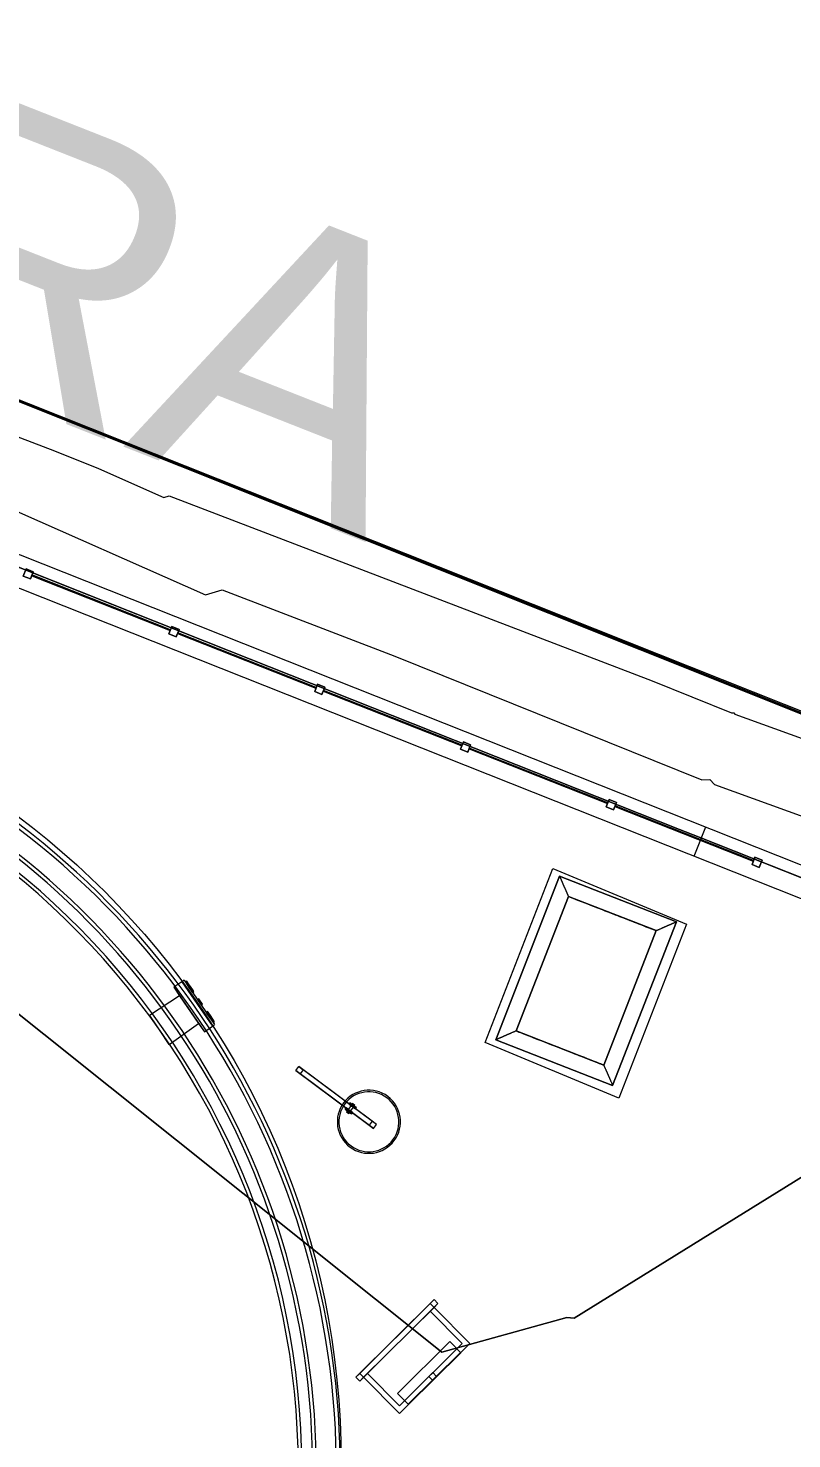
# Model space of a CAD drawing. Header units: metres. Extents: x -207 to 292, y -187 to 169.
# Drawn here: x -16.34 to -11.47, y 0.07 to 9.07 of the extents above; entities that cross this region are included whole.
import ezdxf

# ---------------------------------------------------------------- set-up
doc = ezdxf.new("R2010")
doc.units = ezdxf.units.M
for name, color, linetype, lineweight in [('A-FLOR', 7, 'Continuous', 9), ('A-GLAZ-CWMG', 7, 'Continuous', 9), ('C-TOPO', 7, 'Continuous', 9), ('C-TOPO-MAJR', 7, 'Continuous', 35), ('C-TOPO-MINR', 7, 'Continuous', 9), ('CERCO INTERIOR', 7, 'Continuous', 9), ('E-ELEC-EQPM', 7, 'Continuous', 9), ('EQUIPOS PIS', 7, 'Continuous', 9), ('P-SANR-FIXT', 7, 'Continuous', 9), ('solera', 7, 'Continuous', 35)]:
    doc.layers.add(name, color=color, linetype=linetype, lineweight=lineweight)
doc.layers.add('PR10-ARQ-PL-001-Emplazamiento-C-1_dwg', color=7, linetype='Continuous', lineweight=9, true_color=0x767676)
doc.layers.add('TEXTO', color=5, linetype='Continuous', lineweight=9, true_color=0x0000ff)
doc.styles.add('Arial', font='arial.ttf', dxfattribs={"height": 1.792988})

# ---------------------------------------------------------------- blocks, each defined once
blk = doc.blocks.new('M_Estanque-Terraza - M_Estanque-Terraza-2331352-PLANTA EMPLAZAMIENTO ACTUALIZADO')
at = {"layer": 'P-SANR-FIXT'}
for p, q in [((3.6169, -3.2808), (3.4623, -3.4409)), ((3.6169, -3.2808), (3.4623, -3.4409)), ((3.5412, -3.3623), (3.6169, -3.2808)), ((3.7793, -3.4431), (3.6169, -3.2808)), ((3.4623, -3.4409), (3.5412, -3.3623)), ((3.8256, -3.3968), (3.5855, -3.6454)), ((3.8256, -3.3968), (3.5855, -3.6454)), ((3.8256, -3.3968), (3.7793, -3.4431)), ((3.8698, -3.441), (3.8256, -3.3968)), ((3.4623, -3.4409), (3.6302, -3.5975)), ((3.7793, -3.4431), (3.6302, -3.5975)), ((3.7793, -3.4431), (3.6302, -3.5975)), ((3.8698, -3.441), (3.6313, -3.688)), ((3.8698, -3.441), (3.6313, -3.688)), ((3.634, -3.6906), (3.8725, -3.4436)), ((3.634, -3.6906), (3.8725, -3.4436)), ((3.8817, -3.4528), (3.6435, -3.6994)), ((3.8817, -3.4528), (3.6435, -3.6994)), ((3.8394, -3.4966), (3.8157, -3.5211)), ((3.8394, -3.4966), (3.8157, -3.5211)), ((3.8435, -3.4924), (3.8198, -3.5169)), ((3.8435, -3.4924), (3.8198, -3.5169)), ((3.8236, -3.5288), (3.8473, -3.5042)), ((3.8236, -3.5288), (3.8473, -3.5042)), ((3.8277, -3.5246), (3.8514, -3.5)), ((3.8277, -3.5246), (3.8514, -3.5)), ((3.8573, -3.478), (3.8434, -3.4924)), ((3.8434, -3.4924), (3.8514, -3.5)), ((3.8514, -3.5), (3.8435, -3.4924)), ((3.8514, -3.5), (3.8435, -3.4924)), ((3.8514, -3.5), (3.8653, -3.4857)), ((3.8712, -3.4636), (3.8573, -3.478)), ((3.8653, -3.4857), (3.8792, -3.4713)), ((3.8792, -3.4713), (3.8712, -3.4636)), ((3.8817, -3.4528), (3.8725, -3.4436)), ((3.6302, -3.5975), (3.5855, -3.6454)), ((3.7765, -3.5618), (3.7487, -3.5905)), ((3.7765, -3.5618), (3.7487, -3.5905)), ((3.7765, -3.5618), (3.7487, -3.5905)), ((3.7765, -3.5618), (3.7487, -3.5905)), ((3.7487, -3.5905), (3.7566, -3.5982)), ((3.7487, -3.5905), (3.7566, -3.5982)), ((3.7566, -3.5982), (3.7844, -3.5694)), ((3.7566, -3.5982), (3.7844, -3.5694)), ((3.7566, -3.5982), (3.7844, -3.5694)), ((3.7566, -3.5982), (3.7844, -3.5694)), ((3.7844, -3.5694), (3.7765, -3.5618)), ((3.7844, -3.5694), (3.7765, -3.5618)), ((3.8157, -3.5211), (3.8236, -3.5288)), ((3.8157, -3.5211), (3.8236, -3.5288)), ((3.5855, -3.6454), (3.6313, -3.688)), ((3.6678, -3.6743), (3.6539, -3.6887)), ((3.6618, -3.6963), (3.6757, -3.6819)), ((3.6817, -3.6599), (3.6678, -3.6743)), ((3.6757, -3.6819), (3.6896, -3.6675)), ((3.7054, -3.6354), (3.6817, -3.6599)), ((3.7054, -3.6354), (3.6817, -3.6599)), ((3.6896, -3.6675), (3.6817, -3.6599)), ((3.6817, -3.6599), (3.6896, -3.6676)), ((3.6817, -3.6599), (3.6896, -3.6676)), ((3.7095, -3.6311), (3.6857, -3.6557)), ((3.7095, -3.6311), (3.6857, -3.6557)), ((3.6896, -3.6676), (3.7133, -3.643)), ((3.6896, -3.6676), (3.7133, -3.643)), ((3.6937, -3.6634), (3.7174, -3.6388)), ((3.6937, -3.6634), (3.7174, -3.6388)), ((3.7174, -3.6388), (3.7095, -3.6311)), ((3.7174, -3.6388), (3.7095, -3.6311)), ((3.634, -3.6906), (3.6435, -3.6994)), ((3.6539, -3.6887), (3.6618, -3.6963))]:
    blk.add_line(p, q, dxfattribs=at)
for radius, start, end in [(4.9059, 180, 0), (4.8832, 180, 0), (5.1516, 223.86377, 0), (5.1516, 223.86377, 0), (5.1266, 223.88055, 0), (5.1266, 223.88055, 0), (4.9983, 223.96935, 0), (4.9755, 223.98556, 360)]:
    blk.add_arc((0, 0), radius, start, end, dxfattribs=at)
blk = doc.blocks.new('Circular Mullion - 5mm-2127248-PLANTA EMPLAZAMIENTO ACTUALIZADO')
at = {"layer": 'A-GLAZ-CWMG'}
for p, q in [((-107.6478, -45.3968), (-107.9974, -46.2801)), ((-107.6455, -45.3977), (-107.9951, -46.281)), ((-107.9951, -46.281), (-107.6455, -45.3977)), ((-107.9927, -46.2819), (-107.6432, -45.3986)), ((-107.6455, -45.3977), (-107.6478, -45.3968)), ((-107.6432, -45.3986), (-107.6455, -45.3977)), ((-107.9974, -46.2801), (-107.9951, -46.281)), ((-107.9951, -46.281), (-107.9927, -46.2819))]:
    blk.add_line(p, q, dxfattribs=at)
blk = doc.blocks.new('Rectangular Mullion - 50 x 50 mm-2128568-PLANTA EMPLAZAMIENTO ACTUALIZADO')
at = {"layer": 'A-GLAZ-CWMG'}
for p, q in [((0.025, 0.025), (-0.025, 0.025)), ((-0.025, 0.025), (-0.025, -0.025)), ((0.025, -0.025), (0.025, 0.025)), ((-0.025, -0.025), (0.025, -0.025))]:
    blk.add_line(p, q, dxfattribs=at)
blk = doc.blocks.new('Rectangular Mullion - 50 x 50 mm-2128569-PLANTA EMPLAZAMIENTO ACTUALIZADO')
at = {"layer": 'A-GLAZ-CWMG'}
for p, q in [((-0.025, -0.025), (-0.025, 0.025)), ((-0.025, 0.025), (0.025, 0.025)), ((0.025, 0.025), (0.025, -0.025)), ((0.025, -0.025), (-0.025, -0.025))]:
    blk.add_line(p, q, dxfattribs=at)
blk = doc.blocks.new('Quad Corner Mullion - 50x50 mm-2128574-PLANTA EMPLAZAMIENTO ACTUALIZADO')
at = {"layer": 'A-GLAZ-CWMG'}
for p, q in [((0.025, 0.025), (-0.025, 0.025)), ((-0.025, 0.025), (-0.025, -0.025)), ((0.025, -0.025), (0.025, 0.025)), ((-0.025, -0.025), (0.025, -0.025))]:
    blk.add_line(p, q, dxfattribs=at)
blk = doc.blocks.new('Quad Corner Mullion - 50x50 mm-2128575-PLANTA EMPLAZAMIENTO ACTUALIZADO')
at = {"layer": 'A-GLAZ-CWMG'}
for p, q in [((-0.025, -0.025), (-0.025, 0.025)), ((-0.025, 0.025), (0.025, 0.025)), ((0.025, 0.025), (0.025, -0.025)), ((0.025, -0.025), (-0.025, -0.025))]:
    blk.add_line(p, q, dxfattribs=at)
blk = doc.blocks.new('M_Tuberia Exterior 01 - M_Tuberia Exterior 01-2160598-PLANTA EMPLAZAMIENTO ACTUALIZADO')
at = {"layer": 'P-SANR-FIXT'}
for p, q in [((-0.0134, 0.0158), (-0.0488, 0.0158)), ((-0.0488, 0.0158), (-0.0488, -0.0158)), ((-0.0488, 0.0158), (0.5335, 0.0158)), ((-0.0134, -0.0158), (-0.0134, 0.0158)), ((0.5689, 0.0158), (-0.0134, 0.0158)), ((0.119, 0.0158), (0.119, 0.025)), ((0.119, 0.025), (0.169, 0.025)), ((0.169, 0.025), (0.119, 0.025)), ((0.119, 0.025), (0.119, 0.0158)), ((0.169, 0.0158), (0.119, 0.0158)), ((0.119, 0.0158), (0.169, 0.0158)), ((0.1347, 0.0345), (0.1347, 0.025)), ((0.1534, 0.0345), (0.1347, 0.0345)), ((0.1534, 0.0345), (0.1347, 0.0345)), ((0.1534, 0.025), (0.1347, 0.025)), ((0.1534, 0.025), (0.1347, 0.025)), ((0.1347, 0.0158), (0.1347, -0.0158)), ((0.1347, 0.0158), (0.1534, 0.0158)), ((0.1347, 0.0158), (0.1534, 0.0158)), ((0.1534, 0.025), (0.1534, 0.0345)), ((0.1534, -0.0158), (0.1534, 0.0158)), ((0.169, 0.025), (0.169, 0.0158)), ((0.169, 0.0158), (0.169, 0.025)), ((0.5335, -0.0158), (0.5335, 0.0158)), ((0.5335, 0.0158), (0.5689, 0.0158)), ((0.5689, 0.0158), (0.5689, -0.0158)), ((-0.0488, -0.0158), (-0.0134, -0.0158)), ((-0.0488, -0.0158), (0.5335, -0.0158)), ((-0.0134, -0.0158), (0.5689, -0.0158)), ((0.119, -0.0158), (0.169, -0.0158)), ((0.119, -0.025), (0.119, -0.0158)), ((0.119, -0.0158), (0.119, -0.025)), ((0.169, -0.0158), (0.119, -0.0158)), ((0.169, -0.025), (0.119, -0.025)), ((0.119, -0.025), (0.169, -0.025)), ((0.1534, -0.0158), (0.1347, -0.0158)), ((0.1534, -0.0158), (0.1347, -0.0158)), ((0.1347, -0.025), (0.1347, -0.0305)), ((0.1347, -0.025), (0.1534, -0.025)), ((0.1347, -0.025), (0.1534, -0.025)), ((0.1347, -0.0305), (0.1534, -0.0305)), ((0.1347, -0.0305), (0.1534, -0.0305)), ((0.1534, -0.0305), (0.1534, -0.025)), ((0.169, -0.0158), (0.169, -0.025)), ((0.169, -0.025), (0.169, -0.0158)), ((0.5689, -0.0158), (0.5335, -0.0158))]:
    blk.add_line(p, q, dxfattribs=at)
for radius, start, end in [(0.2013, 0, 180), (0.2013, 360, 180), (0.1913, 360, 180), (0.1913, 0, 180), (0.2013, 180, 0), (0.2013, 180, 360), (0.1913, 180, 360), (0.1913, 180, 0)]:
    blk.add_arc((0, 0), radius, start, end, dxfattribs=at)
blk = doc.blocks.new('Mod-Tablero Electrico Exterior - Mod-Tablero Electrico Exterior-2334254-PLANTA EMPLAZAMIENTO ACTUALIZADO')
at = {"layer": 'E-ELEC-EQPM'}
for p, q in [((-0.3516, -0.035), (-0.3516, 0)), ((-0.3516, 0), (-0.3166, 0)), ((-0.3516, -0.035), (-0.3516, 0)), ((-0.3516, 0), (0.3517, 0)), ((-0.3166, -0.035), (-0.3166, 0)), ((-0.3166, 0), (-0.3166, -0.035)), ((0.3167, 0), (-0.3166, 0)), ((0.3167, 0), (-0.3166, 0)), ((-0.3166, 0), (-0.3166, -0.035)), ((-0.3166, 0), (-0.3166, -0.035)), ((0.3167, 0), (-0.3166, 0)), ((0.3167, -0.035), (0.3167, 0)), ((0.3167, 0), (0.3167, -0.035)), ((0.3167, 0), (0.3167, -0.035)), ((0.3517, 0), (0.3167, 0)), ((0.3167, -0.035), (0.3167, 0)), ((0.3517, -0.035), (0.3517, 0)), ((0.3517, 0), (0.3517, -0.035)), ((-0.3166, -0.035), (-0.3516, -0.035)), ((0.3517, -0.035), (-0.3516, -0.035)), ((0.3167, -0.035), (-0.3166, -0.035)), ((-0.3166, -0.035), (0.3167, -0.035)), ((-0.3166, -0.035), (-0.3166, -0.3597)), ((-0.3166, -0.035), (-0.3166, -0.3597)), ((-0.2816, -0.035), (-0.3166, -0.035)), ((-0.3166, -0.035), (-0.2816, -0.035)), ((-0.3166, -0.3597), (-0.3166, -0.035)), ((-0.3166, -0.3597), (-0.3166, -0.035)), ((-0.3166, -0.035), (0.3167, -0.035)), ((0.3167, -0.035), (-0.3166, -0.035)), ((-0.3166, -0.035), (0.3167, -0.035)), ((-0.2816, -0.035), (-0.2816, -0.3247)), ((-0.2816, -0.3247), (-0.2816, -0.035)), ((0.2817, -0.3247), (0.2817, -0.035)), ((0.3167, -0.035), (0.2817, -0.035)), ((0.2817, -0.035), (0.3167, -0.035)), ((0.2817, -0.035), (0.2817, -0.3247)), ((0.3167, -0.3597), (0.3167, -0.035)), ((0.3167, -0.035), (0.3167, -0.3597)), ((0.3167, -0.3597), (0.3167, -0.035)), ((0.3167, -0.035), (0.3167, -0.3597)), ((0.3167, -0.035), (0.3517, -0.035)), ((-0.2355, -0.2597), (0.2338, -0.2597)), ((0.2338, -0.2597), (-0.2355, -0.2597)), ((-0.2355, -0.2597), (-0.2355, -0.3597)), ((-0.2355, -0.3597), (-0.2355, -0.2597)), ((-0.0756, -0.2597), (-0.1751, -0.2597)), ((-0.1751, -0.2597), (-0.0756, -0.2597)), ((-0.0756, -0.2597), (-0.1751, -0.2597)), ((-0.1751, -0.2597), (-0.0756, -0.2597)), ((0.1718, -0.2597), (0.0723, -0.2597)), ((0.0723, -0.2597), (0.1718, -0.2597)), ((0.1718, -0.2597), (0.0723, -0.2597)), ((0.0723, -0.2597), (0.1718, -0.2597)), ((0.2338, -0.3597), (0.2338, -0.2597)), ((0.2338, -0.3597), (0.2338, -0.2597)), ((0.3167, -0.3597), (-0.3166, -0.3597)), ((-0.3166, -0.3597), (0.3167, -0.3597)), ((-0.3166, -0.3597), (0.3167, -0.3597)), ((0.3167, -0.3597), (-0.3166, -0.3597)), ((-0.2816, -0.3247), (0.2817, -0.3247)), ((0.2817, -0.3247), (-0.2816, -0.3247)), ((0.2338, -0.3567), (-0.2355, -0.3567)), ((-0.2355, -0.3567), (0.2338, -0.3567)), ((-0.2355, -0.3597), (-0.2355, -0.3567)), ((-0.2355, -0.3597), (-0.2355, -0.3567)), ((0.2338, -0.3597), (-0.2355, -0.3597)), ((-0.2355, -0.3597), (0.2338, -0.3597)), ((-0.2355, -0.3597), (0.2338, -0.3597)), ((0.2338, -0.3597), (-0.2355, -0.3597)), ((0.0176, -0.3247), (-0.0174, -0.3247)), ((-0.0174, -0.3247), (-0.0174, -0.3597)), ((-0.0174, -0.3597), (-0.0174, -0.3247)), ((-0.0174, -0.3247), (0.0176, -0.3247)), ((-0.0174, -0.3597), (0.0176, -0.3597)), ((0.0176, -0.3597), (-0.0174, -0.3597)), ((0.0176, -0.3597), (0.0176, -0.3247)), ((0.0176, -0.3247), (0.0176, -0.3597)), ((0.2338, -0.3567), (0.2338, -0.3597)), ((0.2338, -0.3597), (0.2338, -0.3567))]:
    blk.add_line(p, q, dxfattribs=at)
blk = doc.blocks.new('YADRAN_LASQUEMAS_ARQ_MO_002_TERRAZAS_rvt-1-PLANTA EMPLAZAMIENTO ACTUALIZADO')
at = {"layer": 'A-GLAZ-CWMG', "lineweight": 9, "extrusion": (0, 0, -1), "rotation": 21.59000000000054}
for name, p in [('Rectangular Mullion - 50 x 50 mm-2128568-PLANTA EMPLAZAMIENTO ACTUALIZADO', (16.3412, 5.5879)), ('Rectangular Mullion - 50 x 50 mm-2128569-PLANTA EMPLAZAMIENTO ACTUALIZADO', (16.3412, 5.5879)), ('Rectangular Mullion - 50 x 50 mm-2128568-PLANTA EMPLAZAMIENTO ACTUALIZADO', (15.4114, 5.2199)), ('Rectangular Mullion - 50 x 50 mm-2128569-PLANTA EMPLAZAMIENTO ACTUALIZADO', (15.4114, 5.2199)), ('Rectangular Mullion - 50 x 50 mm-2128568-PLANTA EMPLAZAMIENTO ACTUALIZADO', (14.4815, 4.852)), ('Rectangular Mullion - 50 x 50 mm-2128569-PLANTA EMPLAZAMIENTO ACTUALIZADO', (14.4815, 4.852)), ('Rectangular Mullion - 50 x 50 mm-2128568-PLANTA EMPLAZAMIENTO ACTUALIZADO', (13.5517, 4.484)), ('Rectangular Mullion - 50 x 50 mm-2128569-PLANTA EMPLAZAMIENTO ACTUALIZADO', (13.5517, 4.484)), ('Rectangular Mullion - 50 x 50 mm-2128568-PLANTA EMPLAZAMIENTO ACTUALIZADO', (12.6219, 4.1161)), ('Rectangular Mullion - 50 x 50 mm-2128569-PLANTA EMPLAZAMIENTO ACTUALIZADO', (12.6219, 4.1161))]:
    blk.add_blockref(name, p, dxfattribs=at)
at = {"layer": 'A-GLAZ-CWMG', "lineweight": 9}
for name, p, rotation in [('Circular Mullion - 5mm-2127248-PLANTA EMPLAZAMIENTO ACTUALIZADO', (-61.7157, 113.2242), 89.99999999999942), ('Circular Mullion - 5mm-2127248-PLANTA EMPLAZAMIENTO ACTUALIZADO', (-61.7157, 113.2242), 89.99999999999942), ('Circular Mullion - 5mm-2127248-PLANTA EMPLAZAMIENTO ACTUALIZADO', (-61.7157, 113.2242), 89.99999999999942), ('Circular Mullion - 5mm-2127248-PLANTA EMPLAZAMIENTO ACTUALIZADO', (-61.7157, 113.2242), 89.99999999999942), ('Circular Mullion - 5mm-2127248-PLANTA EMPLAZAMIENTO ACTUALIZADO', (-60.7858, 112.8562), 89.99999999999942), ('Circular Mullion - 5mm-2127248-PLANTA EMPLAZAMIENTO ACTUALIZADO', (-60.7858, 112.8562), 89.99999999999942), ('Circular Mullion - 5mm-2127248-PLANTA EMPLAZAMIENTO ACTUALIZADO', (-60.7858, 112.8562), 89.99999999999942), ('Circular Mullion - 5mm-2127248-PLANTA EMPLAZAMIENTO ACTUALIZADO', (-60.7858, 112.8562), 89.99999999999942), ('Circular Mullion - 5mm-2127248-PLANTA EMPLAZAMIENTO ACTUALIZADO', (-59.856, 112.4883), 89.99999999999946), ('Circular Mullion - 5mm-2127248-PLANTA EMPLAZAMIENTO ACTUALIZADO', (-59.856, 112.4883), 89.99999999999946), ('Circular Mullion - 5mm-2127248-PLANTA EMPLAZAMIENTO ACTUALIZADO', (-59.856, 112.4883), 89.99999999999946), ('Circular Mullion - 5mm-2127248-PLANTA EMPLAZAMIENTO ACTUALIZADO', (-59.856, 112.4883), 89.99999999999946), ('Circular Mullion - 5mm-2127248-PLANTA EMPLAZAMIENTO ACTUALIZADO', (-58.9261, 112.1203), 89.99999999999942), ('Circular Mullion - 5mm-2127248-PLANTA EMPLAZAMIENTO ACTUALIZADO', (-58.9261, 112.1203), 89.99999999999942), ('Circular Mullion - 5mm-2127248-PLANTA EMPLAZAMIENTO ACTUALIZADO', (-58.9261, 112.1203), 89.99999999999942), ('Circular Mullion - 5mm-2127248-PLANTA EMPLAZAMIENTO ACTUALIZADO', (-58.9261, 112.1203), 89.99999999999942), ('Circular Mullion - 5mm-2127248-PLANTA EMPLAZAMIENTO ACTUALIZADO', (-57.9963, 111.7524), 89.99999999999942), ('Circular Mullion - 5mm-2127248-PLANTA EMPLAZAMIENTO ACTUALIZADO', (-57.9963, 111.7524), 89.99999999999942), ('Circular Mullion - 5mm-2127248-PLANTA EMPLAZAMIENTO ACTUALIZADO', (-57.9963, 111.7524), 89.99999999999942), ('Circular Mullion - 5mm-2127248-PLANTA EMPLAZAMIENTO ACTUALIZADO', (-57.9963, 111.7524), 89.99999999999942), ('Quad Corner Mullion - 50x50 mm-2128574-PLANTA EMPLAZAMIENTO ACTUALIZADO', (-11.692, 3.7481), 338.4099999999995), ('Quad Corner Mullion - 50x50 mm-2128575-PLANTA EMPLAZAMIENTO ACTUALIZADO', (-11.692, 3.7481), 338.4099999999995)]:
    blk.add_blockref(name, p, dxfattribs=dict(at, rotation=rotation))
at = {"layer": 'E-ELEC-EQPM', "lineweight": 9, "rotation": 44.77015938892436}
blk.add_blockref('Mod-Tablero Electrico Exterior - Mod-Tablero Electrico Exterior-2334254-PLANTA EMPLAZAMIENTO ACTUALIZADO', (-14.0018, 0.7122), dxfattribs=at)
at = {"layer": 'P-SANR-FIXT', "lineweight": 9}
for name, p, rotation in [('M_Estanque-Terraza - M_Estanque-Terraza-2331352-PLANTA EMPLAZAMIENTO ACTUALIZADO', (-19.5023, -0.1221), 78.54031501031002), ('M_Tuberia Exterior 01 - M_Tuberia Exterior 01-2160598-PLANTA EMPLAZAMIENTO ACTUALIZADO', (-14.1682, 2.0939), 143.4099999999997)]:
    blk.add_blockref(name, p, dxfattribs=dict(at, rotation=rotation))
blk = doc.blocks.new('PR10-ARQ-PL-001-Emplazamiento-C-1_dwg_M_Pediluvio - M_Pediluvio-365787-PLANTA EMPLAZAMIENTO-674649-PLANTA EMPLAZAMIENTO ACTUALIZADO')
at = {"layer": 'P-SANR-FIXT', "flags": 128}
for points in [[(-0.4, 0.56), (-0.4, -0.56), (-0.4, 0.56), (0.4, 0.56), (0.4, -0.56), (-0.4, -0.56), (0.4, -0.56), (0.4, 0.56)], [(0.2696, 0.46), (0.2804, 0.46), (0.3, 0.46), (-0.3, 0.46), (-0.2804, 0.46), (-0.2696, 0.46), (-0.25, 0.46), (-0.2304, 0.46), (-0.2196, 0.46), (-0.2, 0.46), (-0.1804, 0.46), (-0.1696, 0.46), (-0.15, 0.46), (-0.1304, 0.46), (-0.1196, 0.46), (-0.1, 0.46), (-0.0804, 0.46), (-0.0696, 0.46), (-0.05, 0.46), (-0.0304, 0.46), (-0.0196, 0.46), (0, 0.46), (0.0196, 0.46), (0.0304, 0.46), (0.05, 0.46), (0.0696, 0.46), (0.0804, 0.46), (0.1, 0.46), (0.1196, 0.46), (0.1304, 0.46), (0.15, 0.46), (0.1696, 0.46), (0.1804, 0.46), (0.2, 0.46), (0.2196, 0.46), (0.2304, 0.46), (0.25, 0.46)], [(-0.3, -0.46), (-0.3, 0.46), (-0.3, -0.46), (0.3, -0.46), (-0.3, -0.46), (-0.3, 0.46), (-0.3, -0.46), (0.3, -0.46), (0.3, 0.46), (-0.3, 0.46), (-0.3, -0.46), (-0.3, 0.46), (0.3, 0.46), (-0.3, 0.46), (0.3, 0.46), (0.3, -0.46)], [(0.3, -0.46), (0.3, 0.46), (0.3, -0.46), (0.3, 0.46)], [(0.2804, -0.46), (0.3, -0.46), (-0.3, -0.46), (-0.2804, -0.46), (-0.2696, -0.46), (-0.25, -0.46), (-0.2304, -0.46), (-0.2196, -0.46), (-0.2, -0.46), (-0.1804, -0.46), (-0.1696, -0.46), (-0.15, -0.46), (-0.1304, -0.46), (-0.1196, -0.46), (-0.1, -0.46), (-0.0804, -0.46), (-0.0696, -0.46), (-0.05, -0.46), (-0.0304, -0.46), (-0.0196, -0.46), (0, -0.46), (0.0196, -0.46), (0.0304, -0.46), (0.05, -0.46), (0.0696, -0.46), (0.0804, -0.46), (0.1, -0.46), (0.1196, -0.46), (0.1304, -0.46), (0.15, -0.46), (0.1696, -0.46), (0.1804, -0.46), (0.2, -0.46), (0.2196, -0.46), (0.2304, -0.46), (0.25, -0.46), (0.2696, -0.46)]]:
    blk.add_lwpolyline(points, close=True, dxfattribs=at)
at = {"layer": 'P-SANR-FIXT'}
for points, knots in [([(-0.4, 0.56), (-0.4, 0.56), (-0.3991, 0.5591), (-0.3963, 0.5563), (-0.3934, 0.5534), (-0.3904, 0.5504), (-0.3876, 0.5476), (-0.3846, 0.5446), (-0.3813, 0.5414), (-0.3778, 0.5378), (-0.375, 0.535), (-0.3721, 0.5321), (-0.3691, 0.5291), (-0.3661, 0.5261), (-0.363, 0.523), (-0.3598, 0.5198), (-0.3565, 0.5165), (-0.3533, 0.5133), (-0.35, 0.51), (-0.3467, 0.5067), (-0.3435, 0.5035), (-0.3402, 0.5002), (-0.337, 0.497), (-0.3339, 0.4939), (-0.3309, 0.4909), (-0.3279, 0.4879), (-0.325, 0.485), (-0.3222, 0.4822), (-0.3187, 0.4786), (-0.3154, 0.4754), (-0.3124, 0.4724), (-0.3096, 0.4696), (-0.3066, 0.4666), (-0.3037, 0.4637), (-0.3009, 0.4609), (-0.3, 0.46), (-0.3, 0.46)], [-1, -1, -1, -1, -0.916667, -0.875, -0.833333, -0.791667, -0.770833, -0.75, -0.708333, -0.6875, -0.666667, -0.645833, -0.625, -0.604167, -0.583333, -0.5625, -0.541667, -0.520833, -0.5, -0.479167, -0.458333, -0.4375, -0.416667, -0.395833, -0.375, -0.354167, -0.333333, -0.3125, -0.291667, -0.25, -0.229167, -0.208333, -0.166667, -0.125, -0.083333, 0, 0, 0, 0]), ([(0.3, 0.46), (0.3, 0.46), (0.3009, 0.4609), (0.3037, 0.4637), (0.3066, 0.4666), (0.3096, 0.4696), (0.3124, 0.4724), (0.3154, 0.4754), (0.3195, 0.4795), (0.324, 0.484), (0.3279, 0.4879), (0.3309, 0.4909), (0.3339, 0.4939), (0.337, 0.497), (0.3402, 0.5002), (0.3435, 0.5035), (0.3467, 0.5067), (0.35, 0.51), (0.3533, 0.5133), (0.3565, 0.5165), (0.3598, 0.5198), (0.363, 0.523), (0.3661, 0.5261), (0.3691, 0.5291), (0.3721, 0.5321), (0.375, 0.535), (0.3778, 0.5378), (0.3814, 0.5413), (0.3846, 0.5446), (0.3876, 0.5476), (0.3904, 0.5504), (0.3934, 0.5534), (0.3963, 0.5563), (0.3991, 0.5591), (0.4, 0.56), (0.4, 0.56)], [0, 0, 0, 0, 0.083333, 0.125, 0.166667, 0.208333, 0.229167, 0.25, 0.291667, 0.333333, 0.354167, 0.375, 0.395833, 0.416667, 0.4375, 0.458333, 0.479167, 0.5, 0.520833, 0.541667, 0.5625, 0.583333, 0.604167, 0.625, 0.645833, 0.666667, 0.6875, 0.708333, 0.75, 0.770833, 0.791667, 0.833333, 0.875, 0.916667, 1, 1, 1, 1]), ([(-0.3, -0.46), (-0.3, -0.46), (-0.3009, -0.4609), (-0.3037, -0.4637), (-0.3066, -0.4666), (-0.3096, -0.4696), (-0.3124, -0.4724), (-0.3154, -0.4754), (-0.3195, -0.4795), (-0.324, -0.484), (-0.3279, -0.4879), (-0.3309, -0.4909), (-0.3339, -0.4939), (-0.337, -0.497), (-0.3402, -0.5002), (-0.3435, -0.5035), (-0.3467, -0.5067), (-0.35, -0.51), (-0.3533, -0.5133), (-0.3565, -0.5165), (-0.3598, -0.5198), (-0.363, -0.523), (-0.3661, -0.5261), (-0.3691, -0.5291), (-0.3721, -0.5321), (-0.375, -0.535), (-0.3778, -0.5378), (-0.3814, -0.5413), (-0.3846, -0.5446), (-0.3876, -0.5476), (-0.3904, -0.5504), (-0.3934, -0.5534), (-0.3963, -0.5563), (-0.3991, -0.5591), (-0.4, -0.56), (-0.4, -0.56)], [0, 0, 0, 0, 0.083333, 0.125, 0.166667, 0.208333, 0.229167, 0.25, 0.291667, 0.333333, 0.354167, 0.375, 0.395833, 0.416667, 0.4375, 0.458333, 0.479167, 0.5, 0.520833, 0.541667, 0.5625, 0.583333, 0.604167, 0.625, 0.645833, 0.666667, 0.6875, 0.708333, 0.75, 0.770833, 0.791667, 0.833333, 0.875, 0.916667, 1, 1, 1, 1]), ([(0.3, -0.46), (0.3, -0.46), (0.3009, -0.4609), (0.3037, -0.4637), (0.3066, -0.4666), (0.3096, -0.4696), (0.3124, -0.4724), (0.3154, -0.4754), (0.3195, -0.4795), (0.324, -0.484), (0.3279, -0.4879), (0.3309, -0.4909), (0.3339, -0.4939), (0.337, -0.497), (0.3402, -0.5002), (0.3435, -0.5035), (0.3467, -0.5067), (0.35, -0.51), (0.3533, -0.5133), (0.3565, -0.5165), (0.3598, -0.5198), (0.363, -0.523), (0.3661, -0.5261), (0.3691, -0.5291), (0.3721, -0.5321), (0.375, -0.535), (0.3778, -0.5378), (0.3813, -0.5414), (0.3846, -0.5446), (0.3876, -0.5476), (0.3904, -0.5504), (0.3934, -0.5534), (0.3963, -0.5563), (0.3991, -0.5591), (0.4, -0.56), (0.4, -0.56)], [0, 0, 0, 0, 0.083333, 0.125, 0.166667, 0.208333, 0.229167, 0.25, 0.291667, 0.333333, 0.354167, 0.375, 0.395833, 0.416667, 0.4375, 0.458333, 0.479167, 0.5, 0.520833, 0.541667, 0.5625, 0.583333, 0.604167, 0.625, 0.645833, 0.666667, 0.6875, 0.708333, 0.75, 0.770833, 0.791667, 0.833333, 0.875, 0.916667, 1, 1, 1, 1])]:
    blk.add_open_spline(points, degree=3, knots=knots, dxfattribs=at)
blk = doc.blocks.new('PR10-ARQ-PL-001-Emplazamiento-C-1_dwg-674643-PLANTA EMPLAZAMIENTO ACTUALIZADO')
at = {"layer": 'A-FLOR', "flags": 128}
blk.add_lwpolyline([(-13.4273, 2.6002), (-12.9954, 3.709), (-12.1414, 3.3531), (-12.5733, 2.2443)], close=True, dxfattribs=at)
at = {"layer": 'C-TOPO', "flags": 128}
for points in [[(3.0149, -6.554), (3.0538, -5.8378), (2.9999, -4.9943), (2.847, -4.163), (2.5971, -3.3555), (2.2539, -2.5831), (1.822, -1.8565), (1.3074, -1.1859), (0.9507, -0.8198), (0.7175, -0.5806), (0.0603, -0.049), (-0.655, 0.4014), (-1.6301, 0.7909), (-2.3061, 1.0608), (-2.9981, 1.3372), (-7.803, 3.2562), (-22.5754, 9.156)], [(-22.5754, 9.156), (-7.803, 3.2562), (-2.9981, 1.3372), (-2.3061, 1.0608), (-1.6301, 0.7909), (-0.655, 0.4014), (0.0603, -0.049), (0.7175, -0.5806), (0.9507, -0.8198), (1.3074, -1.1859), (1.822, -1.8565), (2.2539, -2.5831), (2.5971, -3.3555), (2.847, -4.163), (2.9999, -4.9943), (3.0538, -5.8378), (3.0149, -6.554)], [(-5.944, -30.1085), (-2.2967, -20.7935), (2.6821, -7.8875), (2.9084, -6.6185), (2.668, -4.4125), (2.0583, -2.7575), (0.8638, -1.0195), (-1.6695, 0.8375), (-22.17, 8.9905), (-26.339, 10.6485), (-28.7623, 11.4115), (-30.7181, 11.4675), (-32.7573, 10.9045), (-34.0066, 10.2395), (-34.5882, 9.8705), (-35.702, 9.0345), (-36.6972, 7.7215), (-37.6353, 5.4905), (-38.5222, 3.3725), (-63.7955, -60.7665)], [(-16.9873, 5.8623), (-15.0585, 5.0971), (-12.1876, 3.9582), (-12.0617, 3.9082), (-9.4033, 2.8536), (-7.7007, 2.1782), (-7.6222, 2.147), (-5.6705, 1.3728), (-3.7807, 0.6231)], [(-3.7807, 0.6231), (-5.6705, 1.3728), (-7.6222, 2.147), (-7.7007, 2.1782), (-9.4033, 2.8536), (-12.0617, 3.9082), (-12.1876, 3.9582), (-15.0585, 5.0971), (-16.9873, 5.8623)]]:
    blk.add_lwpolyline(points, dxfattribs=at)
at = {"layer": 'C-TOPO-MAJR', "color": 1, "lineweight": 9, "true_color": 0xff0000, "flags": 128}
blk.add_lwpolyline([(-19.713, 7.7235), (-16.1745, 6.373), (-15.8918, 6.2596), (-15.4753, 6.0758), (-15.4412, 6.0853), (-12.3612, 4.9049), (-11.8545, 4.7009), (-11.8409, 4.7014), (-11.8334, 4.6927), (-11.4045, 4.5376), (-8.7179, 3.4391), (-8.7182, 3.4299), (-8.3941, 3.2944), (-8.3821, 3.3008), (-4.8064, 1.9092)], dxfattribs=at)
at = {"layer": 'C-TOPO-MINR', "color": 9, "true_color": 0xc0c0c0, "flags": 128}
for points in [[(-16.5293, 6.037), (-15.211, 5.4552), (-15.1031, 5.4852), (-14.0023, 5.0633), (-12.0453, 4.2755), (-11.9928, 4.2775), (-11.964, 4.2441), (-10.3073, 3.6449), (-9.0901, 3.1472), (-9.0911, 3.1163), (-7.9999, 2.6599), (-7.9596, 2.6814), (-6.4319, 2.0869), (-5.1322, 1.5847), (-3.9765, 1.1334)], [(-4.5971, 0.5458), (-6.3257, 0.6529), (-6.4558, 0.7083), (-6.9145, 0.9035), (-7.2754, 1.0063), (-8.3306, 1.3233), (-8.6889, 1.4128), (-9.4897, 1.9345), (-10.6983, 2.1815), (-12.8585, 0.8414), (-12.9048, 0.8468), (-13.7039, 0.6255), (-17.9365, 4.005)]]:
    blk.add_lwpolyline(points, dxfattribs=at)
at = {"layer": 'CERCO INTERIOR'}
blk.add_line((-12.0935, 3.7883), (-12.0199, 3.9746), dxfattribs=at)
at = {"layer": 'CERCO INTERIOR', "flags": 128}
for points in [[(-26.8741, -80.1294), (-28.514, -82.005), (-30.8001, -83.2053), (-33.4752, -83.4056), (-60.3697, -72.8347), (-62.4829, -71.5802), (-63.9697, -69.4823), (-64.498, -67.058), (-63.9585, -64.4298), (-36.3095, 6.0376), (-35.1236, 8.298), (-33.1334, 9.8905), (-30.636, 10.5944), (-28.0565, 10.3374), (-2.0459, 0.0167), (-0.0433, -1.295), (1.477, -3.3782), (1.9717, -5.8104), (1.4969, -8.3035), (0.5782, -10.6383), (-26.9308, -80.2728)], [(-33.402, -83.2195), (-60.2815, -72.6544), (-62.3443, -71.4299), (-63.7829, -69.3999), (-64.2936, -67.0568), (-63.766, -64.4868), (-36.1273, 5.9543), (-34.9659, 8.168), (-33.0401, 9.709), (-30.6181, 10.3917), (-28.1043, 10.1412), (-2.1386, -0.1617), (-0.1834, -1.4423), (1.2897, -3.4609), (1.7679, -5.8117), (1.3039, -8.2477), (0.3921, -10.565)]]:
    blk.add_lwpolyline(points, dxfattribs=at)
at = {"layer": 'EQUIPOS PIS'}
blk.add_circle((-19.4925, -0.0782), 5.1472, dxfattribs=at)
at = {"layer": 'solera'}
blk.add_line((-0.655, 0.4014), (-27.8341, 11.2562), dxfattribs=at)
at = {"rotation": 338.7147377142049}
blk.add_blockref('PR10-ARQ-PL-001-Emplazamiento-C-1_dwg_M_Pediluvio - M_Pediluvio-365787-PLANTA EMPLAZAMIENTO-674649-PLANTA EMPLAZAMIENTO ACTUALIZADO', (-12.7828, 2.9931), dxfattribs=at)
at = {"layer": 'TEXTO', "insert": (-22.9802, 11.1843), "char_height": 1.79299, "width": 10.052193, "attachment_point": 1, "rotation": 338.48031, "line_spacing_factor": 0.941778, "style": 'Arial'}
blk.add_mtext('SOLERA', dxfattribs=at)
blk = doc.blocks.new('M_Pediluvio - M_Pediluvio-365787-PLANTA EMPLAZAMIENTO ACTUALIZADO')
at = {"layer": 'P-SANR-FIXT'}
for p, q in [((0.4, 0.56), (-0.4, 0.56)), ((-0.4, 0.56), (-0.4, -0.56)), ((-0.4, 0.56), (-0.4, -0.56)), ((0.4, 0.56), (-0.4, 0.56)), ((0.4, -0.56), (0.4, 0.56)), ((0.4, -0.56), (0.4, 0.56)), ((0.3, 0.46), (-0.3, 0.46)), ((-0.3, 0.46), (-0.2804, 0.46)), ((-0.3, 0.46), (-0.3, -0.46)), ((-0.3, 0.46), (-0.3, -0.46)), ((-0.3, 0.46), (0.3, 0.46)), ((0.3, 0.46), (-0.3, 0.46)), ((-0.3, -0.46), (-0.3, 0.46)), ((-0.3, 0.46), (-0.3, -0.46)), ((-0.3, 0.46), (0.3, 0.46)), ((-0.3, -0.46), (-0.3, 0.46)), ((-0.3, 0.46), (0.3, 0.46)), ((-0.3, 0.46), (-0.3, -0.46)), ((-0.2804, 0.46), (-0.2696, 0.46)), ((-0.2696, 0.46), (-0.25, 0.46)), ((-0.25, 0.46), (-0.2304, 0.46)), ((-0.2196, 0.46), (-0.2304, 0.46)), ((-0.2196, 0.46), (-0.2, 0.46)), ((-0.2, 0.46), (-0.1804, 0.46)), ((-0.1804, 0.46), (-0.1696, 0.46)), ((-0.1696, 0.46), (-0.15, 0.46)), ((-0.15, 0.46), (-0.1304, 0.46)), ((-0.1196, 0.46), (-0.1304, 0.46)), ((-0.1196, 0.46), (-0.1, 0.46)), ((-0.1, 0.46), (-0.0804, 0.46)), ((-0.0804, 0.46), (-0.0696, 0.46)), ((-0.0696, 0.46), (-0.05, 0.46)), ((-0.05, 0.46), (-0.0304, 0.46)), ((-0.0196, 0.46), (-0.0304, 0.46)), ((-0.0196, 0.46), (0, 0.46)), ((0, 0.46), (0.0196, 0.46)), ((0.0196, 0.46), (0.0304, 0.46)), ((0.0304, 0.46), (0.05, 0.46)), ((0.05, 0.46), (0.0696, 0.46)), ((0.0804, 0.46), (0.0696, 0.46)), ((0.0804, 0.46), (0.1, 0.46)), ((0.1, 0.46), (0.1196, 0.46)), ((0.1196, 0.46), (0.1304, 0.46)), ((0.1304, 0.46), (0.15, 0.46)), ((0.15, 0.46), (0.1696, 0.46)), ((0.1804, 0.46), (0.1696, 0.46)), ((0.1804, 0.46), (0.2, 0.46)), ((0.2, 0.46), (0.2196, 0.46)), ((0.2196, 0.46), (0.2304, 0.46)), ((0.2304, 0.46), (0.25, 0.46)), ((0.25, 0.46), (0.2696, 0.46)), ((0.2804, 0.46), (0.2696, 0.46)), ((0.2804, 0.46), (0.3, 0.46)), ((0.3, 0.46), (0.3, -0.46)), ((0.3, 0.46), (0.3, -0.46)), ((0.3, 0.46), (0.3, -0.46)), ((0.3, 0.46), (0.3, -0.46)), ((0.3, 0.46), (0.3, -0.46)), ((0.3, 0.46), (0.3, -0.46)), ((-0.2804, -0.46), (-0.3, -0.46)), ((-0.3, -0.46), (0.3, -0.46)), ((-0.3, -0.46), (0.3, -0.46)), ((0.3, -0.46), (-0.3, -0.46)), ((0.3, -0.46), (-0.3, -0.46)), ((0.3, -0.46), (-0.3, -0.46)), ((-0.2696, -0.46), (-0.2804, -0.46)), ((-0.25, -0.46), (-0.2696, -0.46)), ((-0.2304, -0.46), (-0.25, -0.46)), ((-0.2304, -0.46), (-0.2196, -0.46)), ((-0.2, -0.46), (-0.2196, -0.46)), ((-0.1804, -0.46), (-0.2, -0.46)), ((-0.1696, -0.46), (-0.1804, -0.46)), ((-0.15, -0.46), (-0.1696, -0.46)), ((-0.1304, -0.46), (-0.15, -0.46)), ((-0.1304, -0.46), (-0.1196, -0.46)), ((-0.1, -0.46), (-0.1196, -0.46)), ((-0.0804, -0.46), (-0.1, -0.46)), ((-0.0696, -0.46), (-0.0804, -0.46)), ((-0.05, -0.46), (-0.0696, -0.46)), ((-0.0304, -0.46), (-0.05, -0.46)), ((-0.0304, -0.46), (-0.0196, -0.46)), ((0, -0.46), (-0.0196, -0.46)), ((0.0196, -0.46), (0, -0.46)), ((0.0304, -0.46), (0.0196, -0.46)), ((0.05, -0.46), (0.0304, -0.46)), ((0.0696, -0.46), (0.05, -0.46)), ((0.0696, -0.46), (0.0804, -0.46)), ((0.1, -0.46), (0.0804, -0.46)), ((0.1196, -0.46), (0.1, -0.46)), ((0.1304, -0.46), (0.1196, -0.46)), ((0.15, -0.46), (0.1304, -0.46)), ((0.1696, -0.46), (0.15, -0.46)), ((0.1696, -0.46), (0.1804, -0.46)), ((0.2, -0.46), (0.1804, -0.46)), ((0.2196, -0.46), (0.2, -0.46)), ((0.2304, -0.46), (0.2196, -0.46)), ((0.25, -0.46), (0.2304, -0.46)), ((0.2696, -0.46), (0.25, -0.46)), ((0.2696, -0.46), (0.2804, -0.46)), ((0.3, -0.46), (0.2804, -0.46)), ((-0.4, -0.56), (0.4, -0.56)), ((-0.4, -0.56), (0.4, -0.56))]:
    blk.add_line(p, q, dxfattribs=at)
for points, knots in [([(-0.4, 0.56), (-0.4, 0.56), (-0.3991, 0.5591), (-0.3963, 0.5563), (-0.3934, 0.5534), (-0.3904, 0.5504), (-0.3876, 0.5476), (-0.3846, 0.5446), (-0.3813, 0.5414), (-0.3778, 0.5378), (-0.375, 0.535), (-0.3721, 0.5321), (-0.3691, 0.5291), (-0.3661, 0.5261), (-0.363, 0.523), (-0.3598, 0.5198), (-0.3565, 0.5165), (-0.3533, 0.5133), (-0.35, 0.51), (-0.3467, 0.5067), (-0.3435, 0.5035), (-0.3402, 0.5002), (-0.337, 0.497), (-0.3339, 0.4939), (-0.3309, 0.4909), (-0.3279, 0.4879), (-0.325, 0.485), (-0.3222, 0.4822), (-0.3187, 0.4786), (-0.3154, 0.4754), (-0.3124, 0.4724), (-0.3096, 0.4696), (-0.3066, 0.4666), (-0.3037, 0.4637), (-0.3009, 0.4609), (-0.3, 0.46), (-0.3, 0.46)], [-1, -1, -1, -1, -0.916667, -0.875, -0.833333, -0.791667, -0.770833, -0.75, -0.708333, -0.6875, -0.666667, -0.645833, -0.625, -0.604167, -0.583333, -0.5625, -0.541667, -0.520833, -0.5, -0.479167, -0.458333, -0.4375, -0.416667, -0.395833, -0.375, -0.354167, -0.333333, -0.3125, -0.291667, -0.25, -0.229167, -0.208333, -0.166667, -0.125, -0.083333, 0, 0, 0, 0]), ([(0.3, 0.46), (0.3, 0.46), (0.3009, 0.4609), (0.3037, 0.4637), (0.3066, 0.4666), (0.3096, 0.4696), (0.3124, 0.4724), (0.3154, 0.4754), (0.3195, 0.4795), (0.324, 0.484), (0.3279, 0.4879), (0.3309, 0.4909), (0.3339, 0.4939), (0.337, 0.497), (0.3402, 0.5002), (0.3435, 0.5035), (0.3467, 0.5067), (0.35, 0.51), (0.3533, 0.5133), (0.3565, 0.5165), (0.3598, 0.5198), (0.363, 0.523), (0.3661, 0.5261), (0.3691, 0.5291), (0.3721, 0.5321), (0.375, 0.535), (0.3778, 0.5378), (0.3814, 0.5413), (0.3846, 0.5446), (0.3876, 0.5476), (0.3904, 0.5504), (0.3934, 0.5534), (0.3963, 0.5563), (0.3991, 0.5591), (0.4, 0.56), (0.4, 0.56)], [0, 0, 0, 0, 0.083333, 0.125, 0.166667, 0.208333, 0.229167, 0.25, 0.291667, 0.333333, 0.354167, 0.375, 0.395833, 0.416667, 0.4375, 0.458333, 0.479167, 0.5, 0.520833, 0.541667, 0.5625, 0.583333, 0.604167, 0.625, 0.645833, 0.666667, 0.6875, 0.708333, 0.75, 0.770833, 0.791667, 0.833333, 0.875, 0.916667, 1, 1, 1, 1]), ([(-0.3, -0.46), (-0.3, -0.46), (-0.3009, -0.4609), (-0.3037, -0.4637), (-0.3066, -0.4666), (-0.3096, -0.4696), (-0.3124, -0.4724), (-0.3154, -0.4754), (-0.3195, -0.4795), (-0.324, -0.484), (-0.3279, -0.4879), (-0.3309, -0.4909), (-0.3339, -0.4939), (-0.337, -0.497), (-0.3402, -0.5002), (-0.3435, -0.5035), (-0.3467, -0.5067), (-0.35, -0.51), (-0.3533, -0.5133), (-0.3565, -0.5165), (-0.3598, -0.5198), (-0.363, -0.523), (-0.3661, -0.5261), (-0.3691, -0.5291), (-0.3721, -0.5321), (-0.375, -0.535), (-0.3778, -0.5378), (-0.3814, -0.5413), (-0.3846, -0.5446), (-0.3876, -0.5476), (-0.3904, -0.5504), (-0.3934, -0.5534), (-0.3963, -0.5563), (-0.3991, -0.5591), (-0.4, -0.56), (-0.4, -0.56)], [0, 0, 0, 0, 0.083333, 0.125, 0.166667, 0.208333, 0.229167, 0.25, 0.291667, 0.333333, 0.354167, 0.375, 0.395833, 0.416667, 0.4375, 0.458333, 0.479167, 0.5, 0.520833, 0.541667, 0.5625, 0.583333, 0.604167, 0.625, 0.645833, 0.666667, 0.6875, 0.708333, 0.75, 0.770833, 0.791667, 0.833333, 0.875, 0.916667, 1, 1, 1, 1]), ([(0.3, -0.46), (0.3, -0.46), (0.3009, -0.4609), (0.3037, -0.4637), (0.3066, -0.4666), (0.3096, -0.4696), (0.3124, -0.4724), (0.3154, -0.4754), (0.3195, -0.4795), (0.324, -0.484), (0.3279, -0.4879), (0.3309, -0.4909), (0.3339, -0.4939), (0.337, -0.497), (0.3402, -0.5002), (0.3435, -0.5035), (0.3467, -0.5067), (0.35, -0.51), (0.3533, -0.5133), (0.3565, -0.5165), (0.3598, -0.5198), (0.363, -0.523), (0.3661, -0.5261), (0.3691, -0.5291), (0.3721, -0.5321), (0.375, -0.535), (0.3778, -0.5378), (0.3813, -0.5414), (0.3846, -0.5446), (0.3876, -0.5476), (0.3904, -0.5504), (0.3934, -0.5534), (0.3963, -0.5563), (0.3991, -0.5591), (0.4, -0.56), (0.4, -0.56)], [0, 0, 0, 0, 0.083333, 0.125, 0.166667, 0.208333, 0.229167, 0.25, 0.291667, 0.333333, 0.354167, 0.375, 0.395833, 0.416667, 0.4375, 0.458333, 0.479167, 0.5, 0.520833, 0.541667, 0.5625, 0.583333, 0.604167, 0.625, 0.645833, 0.666667, 0.6875, 0.708333, 0.75, 0.770833, 0.791667, 0.833333, 0.875, 0.916667, 1, 1, 1, 1])]:
    blk.add_open_spline(points, degree=3, knots=knots, dxfattribs=at)

msp = doc.modelspace()

# ---------------------------------------------------------------- linework, layer by layer
at = {"layer": 'A-FLOR'}
for p, q in [((-13.4273, 2.6002), (-12.9954, 3.709)), ((-12.9954, 3.709), (-12.1414, 3.3531)), ((-12.1414, 3.3531), (-12.5733, 2.2443)), ((-12.5733, 2.2443), (-13.4273, 2.6002))]:
    msp.add_line(p, q, dxfattribs=at)
at = {"layer": 'C-TOPO'}
for p, q in [((-7.803, 3.2562), (-22.5754, 9.156)), ((-22.5754, 9.156), (-7.803, 3.2562)), ((-1.6695, 0.8375), (-22.17, 8.9905)), ((-16.9873, 5.8623), (-15.0585, 5.0971)), ((-15.0585, 5.0971), (-16.9873, 5.8623)), ((-15.0585, 5.0971), (-12.1876, 3.9582)), ((-12.1876, 3.9582), (-15.0585, 5.0971)), ((-12.1876, 3.9582), (-12.0617, 3.9082)), ((-12.0617, 3.9082), (-12.1876, 3.9582)), ((-12.0617, 3.9082), (-9.4033, 2.8536)), ((-9.4033, 2.8536), (-12.0617, 3.9082))]:
    msp.add_line(p, q, dxfattribs=at)
at = {"layer": 'C-TOPO-MAJR', "color": 1, "lineweight": 9, "true_color": 0xff0000, "flags": 128}
msp.add_lwpolyline([(-19.713, 7.7235), (-16.1745, 6.373), (-15.8918, 6.2596), (-15.4753, 6.0758), (-15.4412, 6.0853), (-12.3612, 4.9049), (-11.8545, 4.7009), (-11.8409, 4.7014), (-11.8334, 4.6927), (-11.4045, 4.5376), (-8.7179, 3.4391), (-8.7182, 3.4299), (-8.3941, 3.2944), (-8.3821, 3.3008), (-4.8064, 1.9092)], dxfattribs=at)
at = {"layer": 'C-TOPO-MINR', "color": 9, "true_color": 0xc0c0c0, "flags": 128}
for points in [[(-16.5293, 6.037), (-15.211, 5.4552), (-15.1031, 5.4852), (-14.0023, 5.0633), (-12.0453, 4.2755), (-11.9928, 4.2775), (-11.964, 4.2441), (-10.3073, 3.6449), (-9.0901, 3.1472), (-9.0911, 3.1163), (-7.9999, 2.6599), (-7.9596, 2.6814), (-6.4319, 2.0869), (-5.1322, 1.5847), (-3.9765, 1.1334)], [(-17.9365, 4.005), (-13.7039, 0.6255), (-12.9048, 0.8468), (-12.8585, 0.8414), (-10.6983, 2.1815), (-9.4897, 1.9345), (-8.6889, 1.4128), (-8.3306, 1.3233)]]:
    msp.add_lwpolyline(points, dxfattribs=at)

# ---------------------------------------------------------------- block references
at = {"lineweight": 5}
msp.add_blockref('YADRAN_LASQUEMAS_ARQ_MO_002_TERRAZAS_rvt-1-PLANTA EMPLAZAMIENTO ACTUALIZADO', (0, 0), dxfattribs=at)
at = {"layer": 'P-SANR-FIXT', "rotation": 338.7147377142049}
msp.add_blockref('M_Pediluvio - M_Pediluvio-365787-PLANTA EMPLAZAMIENTO ACTUALIZADO', (-12.7828, 2.9931), dxfattribs=at)
at = {"layer": 'PR10-ARQ-PL-001-Emplazamiento-C-1_dwg', "color": 7}
msp.add_blockref('PR10-ARQ-PL-001-Emplazamiento-C-1_dwg-674643-PLANTA EMPLAZAMIENTO ACTUALIZADO', (0, 0), dxfattribs=at)

doc.saveas('drawing.dxf')
